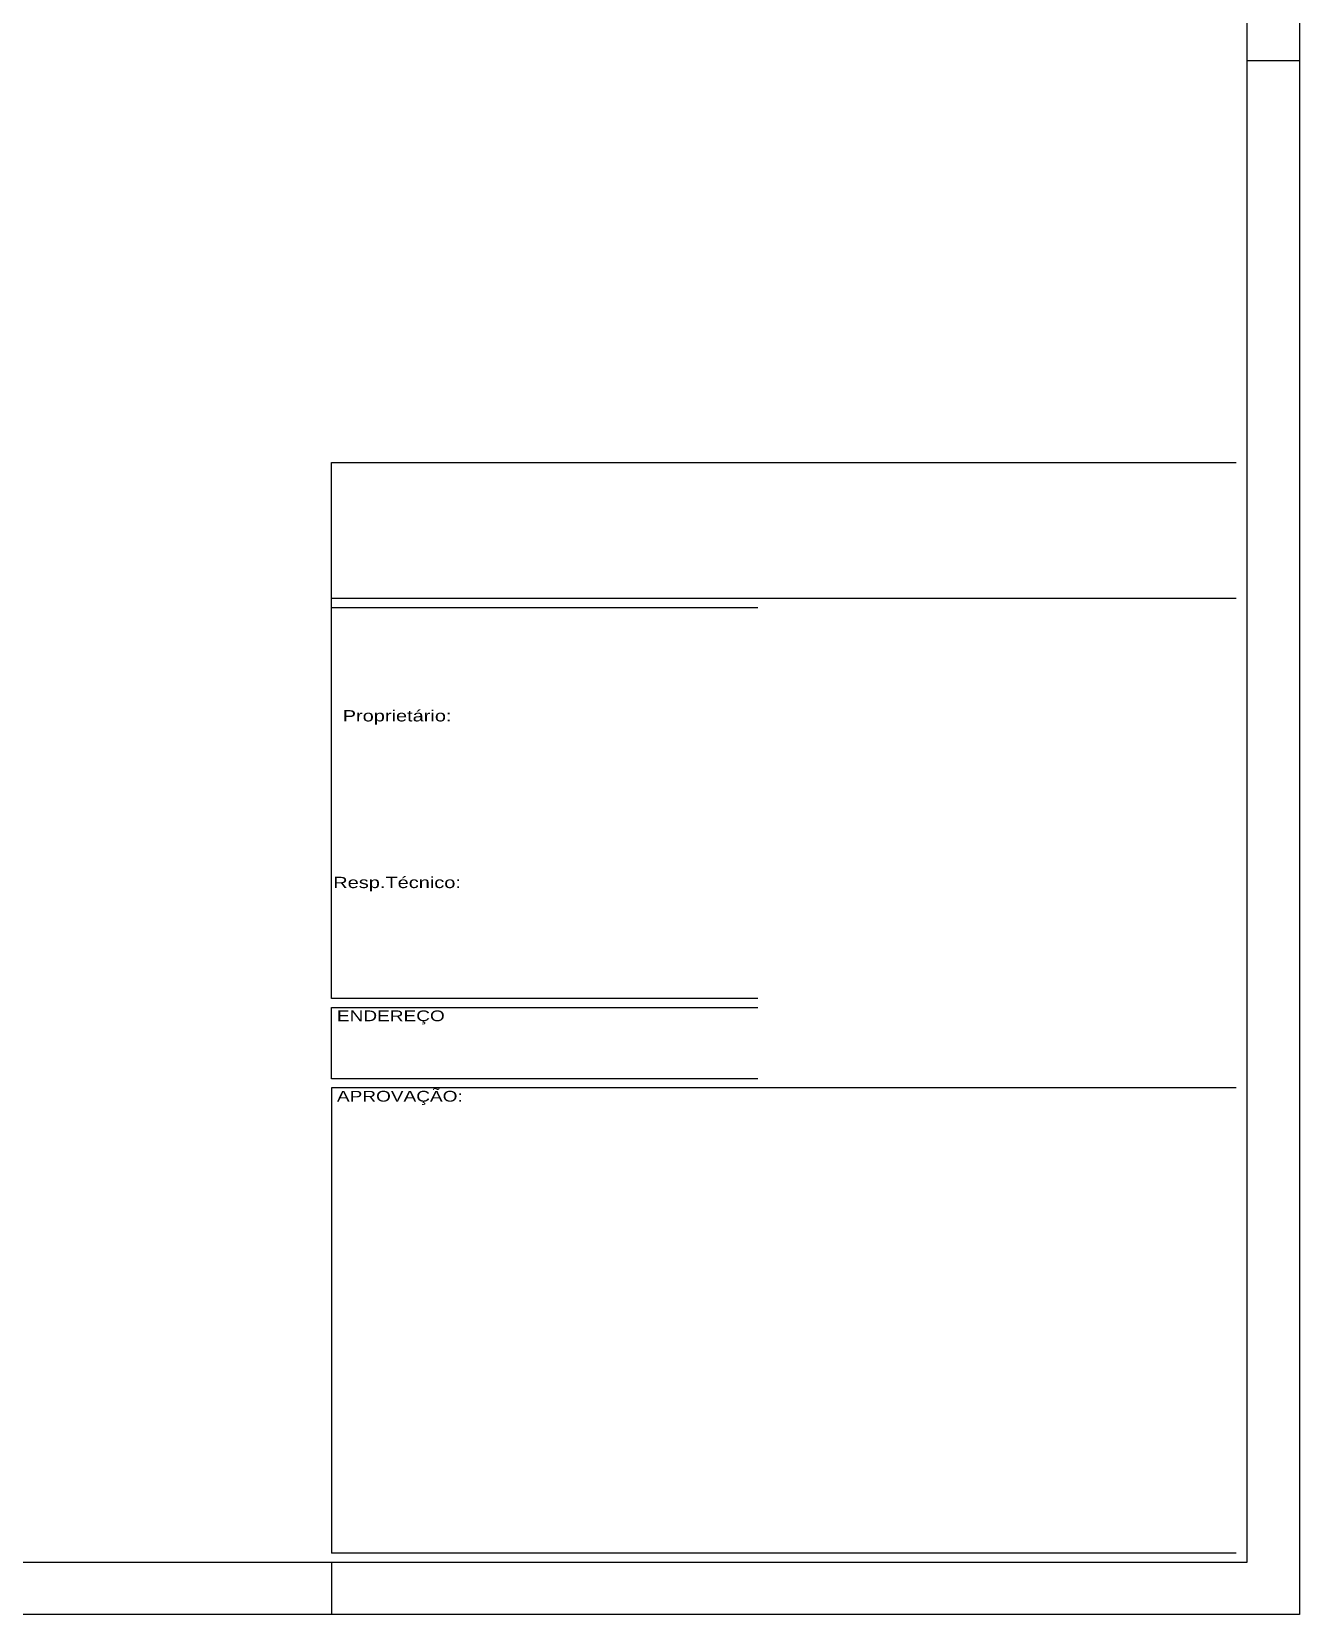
# Model space of a CAD drawing. Extents: x -120 to 178, y 5 to 129.
# Drawn here: x 64.87 to 89.1, y 5 to 35.26 of the extents above; entities that cross this region are included whole.
import ezdxf
from ezdxf.enums import TextEntityAlignment as Align

# ---------------------------------------------------------------- set-up
doc = ezdxf.new("R2010")
doc.units = 0
doc.header["$MEASUREMENT"] = 0
doc.layers.get('0').update_dxf_attribs({"linetype": 'CONTINUOUS'})
doc.layers.add('carimbo', color=4, linetype='CONTINUOUS')
doc.layers.add('texto', color=7, linetype='CONTINUOUS')
doc.styles.add('ARIAL', font='arial.ttf')

# ---------------------------------------------------------------- blocks, each defined once
blk = doc.blocks.new('A1')
blk.add_lwpolyline([(841, 0), (0, 0), (0, 594), (841, 594)], close=True)
at = {"color": 2}
blk.add_lwpolyline([(831, 10), (831, 584), (30, 584), (30, 10), (831, 10)], dxfattribs=at)
for points in [[(841, 297), (831, 297)], [(656, 10), (656, 0)]]:
    blk.add_lwpolyline(points)

msp = doc.modelspace()

# ---------------------------------------------------------------- linework, layer by layer
at = {"layer": 'carimbo', "color": 7}
for p, q in [((70.6, 24.419), (70.6, 27.019)), ((70.6, 27.019), (87.893, 27.019)), ((70.6, 16.774), (70.6, 24.419)), ((87.893, 24.419), (70.6, 24.419)), ((70.6, 24.419), (70.6, 24.419)), ((70.6, 24.247), (78.75, 24.247)), ((78.75, 16.774), (70.6, 16.774)), ((70.6, 16.774), (70.6, 16.774)), ((70.6, 15.236), (70.6, 16.602)), ((70.6, 16.602), (78.75, 16.602)), ((78.75, 15.236), (70.6, 15.236)), ((87.893, 15.064), (70.6, 15.064)), ((70.6, 15.064), (70.6, 6.172)), ((87.893, 6.172), (70.6, 6.172))]:
    msp.add_line(p, q, dxfattribs=at)

# ---------------------------------------------------------------- block references
at = {"layer": 'carimbo', "xscale": 0.1000000000003638, "yscale": 0.1000000000003638, "zscale": 0.1000000000003638}
msp.add_blockref('A1', (5, 5), dxfattribs=at)

# ---------------------------------------------------------------- texts
at = {"layer": 'texto', "style": 'ARIAL', "width": 1.27}
for s, p in [('Proprietário:', (71.855, 22.152)), ('Resp.Técnico:', (71.855, 18.966))]:
    msp.add_text(s, height=0.21528, dxfattribs=at).set_placement(p, align=Align.MIDDLE)
at = {"layer": 'texto', "color": 7, "style": 'ARIAL', "width": 1.27}
for s, p in [('ENDEREÇO', (70.705, 16.339)), ('APROVAÇÃO:', (70.705, 14.802))]:
    msp.add_text(s, height=0.205, dxfattribs=at).set_placement(p)

doc.saveas('drawing.dxf')
